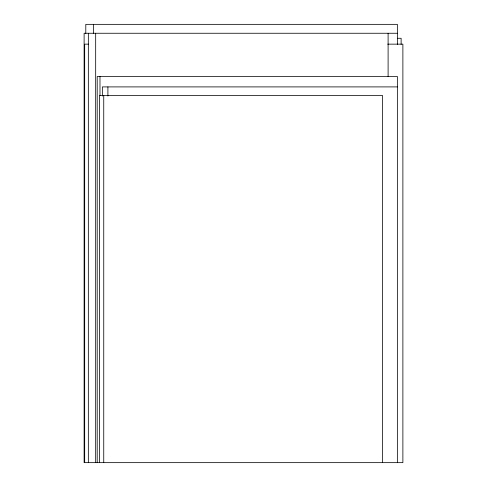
<?xml version="1.0" encoding="UTF-8"?>
<svg xmlns="http://www.w3.org/2000/svg" width="487" height="487" viewBox="0 0 487 487"><rect width="100%" height="100%" fill="white"/><g stroke="black" fill="none" stroke-linecap="round" stroke-linejoin="round"><path stroke-width="0.73" d="M397.362 33.256L84.117 33.256L84.117 462.65L402.883 462.65L402.883 44.147L387.695 44.147M397.325 38.284L401.124 38.284L401.124 44.366M88.47 44.147L84.683 44.147L84.683 462.65M397.362 86.905L102.355 86.905L102.355 96.036M397.362 44.658L397.362 24.35L85.797 24.35L85.797 33.481M397.362 462.65L397.362 76.453L97.205 76.453L97.205 462.65M388.102 33.28L388.102 76.599M382.49 462.65L382.49 95.464L99.579 95.464L99.579 462.65M107.907 86.905L107.907 96.036M103.743 95.464L103.743 462.65M99.981 76.453L99.981 95.458M95.677 33.28L95.677 462.65M93.632 24.35L93.632 33.481M88.342 33.28L88.342 462.65"/></g></svg>
